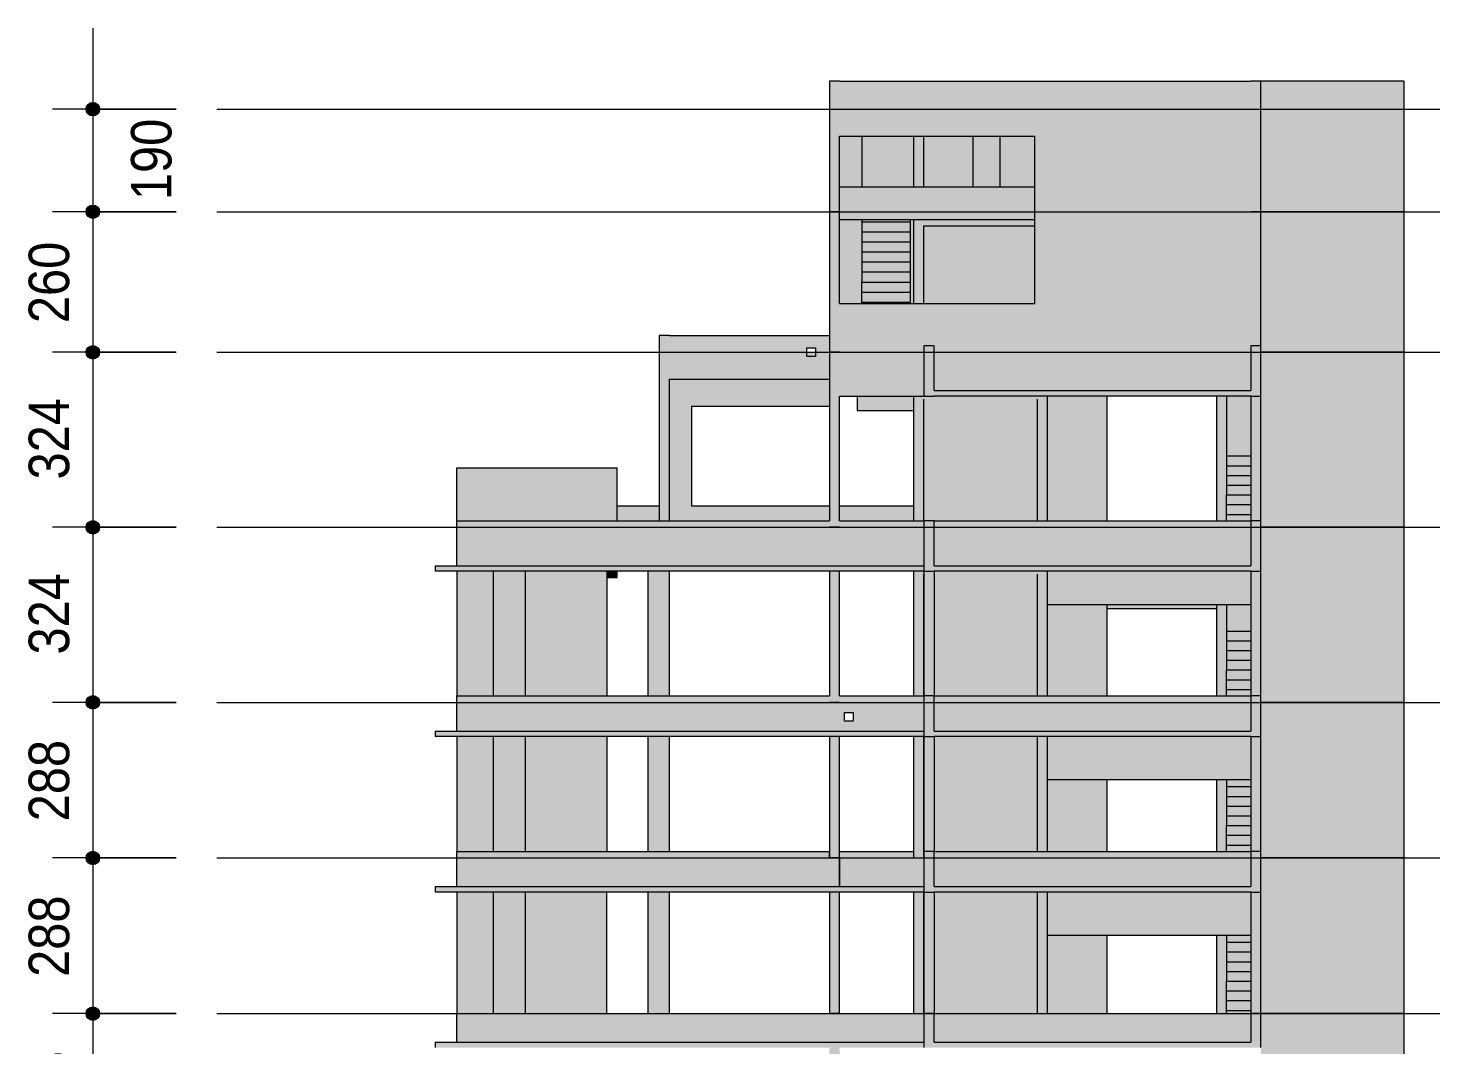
# Model space of a CAD drawing. Header units: centimetres. Extents: x -1968 to 25888, y -1244 to 84208.
# Drawn here: x 12462 to 15060, y 82271 to 84153 of the extents above; entities that cross this region are included whole.
import ezdxf

# ---------------------------------------------------------------- set-up
doc = ezdxf.new("R2010")
doc.units = ezdxf.units.CM
doc.linetypes.add('Centro', pattern=[3.175, 0.635, -0.47625, 1.5875, -0.47625])
for name, color, linetype, lineweight in [('A-ANNO-DIMS', 7, 'Continuous', 9), ('A-ANNO-DIMS-500', 7, 'Continuous', 9), ('A-FLOR', 7, 'Continuous', 18), ('A-FLOR-LEVL', 7, 'Continuous', 9), ('S-BEAM', 7, 'Continuous', 18), ('S-COLS', 7, 'Continuous', 18), ('S-STRS', 7, 'Continuous', 9)]:
    doc.layers.add(name, color=color, linetype=linetype, lineweight=lineweight)
doc.styles.add('Fira Sans_4', font='', dxfattribs={"width": 0.9, "height": 75})
doc.styles.get('Fira Sans_4').set_extended_font_data('Fira Sans')
doc.dimstyles.new('PED_R80_1_5mm_ACIMA_As_ESQ__R00_6', dxfattribs={"dimscale": 30.48, "dimtxt": 102.298456, "dimasz": 3.28084, "dimexe": 2.46063, "dimexo": 2.46063, "dimgap": 0.492126, "dimtad": 1, "dimdec": 1, "dimrnd": 0.5, "dimdsep": 46, "dimtxsty": 'Fira Sans_4', "dimblk1": 'DOTSMALL', "dimblk2": 'DOTSMALL', "dimsah": 1, "dimcen": 0.09, "dimdle": 4.92126, "dimazin": 0, "dimtfac": 1, "dimtdec": 4, "dimtix": 1, "dimtmove": 2, "dimatfit": 3, "dimfxl": 1, "dimtvp": 1, "dimtolj": 1, "dimtzin": 0, "dimarcsym": 2})
doc.dimstyles.new('PED_R80_1_5mm_ACIMA_As_ESQ__R00_7', dxfattribs={"dimscale": 30.48, "dimtxt": 102.298456, "dimasz": 3.28084, "dimexe": 2.46063, "dimexo": 2.46063, "dimgap": 0.492126, "dimtad": 1, "dimdec": 1, "dimrnd": 0.5, "dimdsep": 46, "dimtxsty": 'Fira Sans_4', "dimblk1": 'DOTSMALL', "dimblk2": 'DOTSMALL', "dimsah": 1, "dimcen": 0.09, "dimdle": 4.92126, "dimazin": 0, "dimtfac": 1, "dimtdec": 4, "dimtix": 1, "dimtmove": 0, "dimatfit": 3, "dimfxl": 1, "dimtvp": 1, "dimtolj": 1, "dimtzin": 0, "dimarcsym": 2})

# ---------------------------------------------------------------- blocks, each defined once
blk = doc.blocks.new('DIMBLOCK414-CT103 - CORTE ESQ_ TIPO')
at = {"layer": 'A-ANNO-DIMS-500', "true_color": 0x000032}
h = blk.add_hatch(color=178, dxfattribs=at)
edge = h.paths.add_edge_path(flags=0)
edge.add_arc((12582.5, 84003), 12.5, 0, 360)
h = blk.add_hatch(color=178, dxfattribs=at)
edge = h.paths.add_edge_path(flags=0)
edge.add_arc((12582.5, 83813), 12.5, 0, 360)
at = {"layer": 'A-ANNO-DIMS-500', "color": 178, "true_color": 0x000032}
for p, q in [((12582.5, 84153), (12582.5, 83813)), ((12736.8, 84003), (12507.5, 84003)), ((12582.5, 84003), (12736.8, 84003)), ((12736.8, 83813), (12507.5, 83813)), ((12582.5, 83813), (12736.8, 83813))]:
    blk.add_line(p, q, dxfattribs=at)
for centre in [(12582.5, 84003), (12582.5, 83813)]:
    blk.add_circle(centre, 12.5, dxfattribs=at)
at = {"layer": 'A-ANNO-DIMS-500', "color": 0, "insert": (12653, 83834.6), "char_height": 75, "width": 176.268, "attachment_point": 1, "rotation": 90, "line_spacing_factor": 1.049215, "style": 'Fira Sans_4'}
blk.add_mtext('190', dxfattribs=at)
blk = doc.blocks.new('_DotSmall')
at = {"color": 0, "linetype": 'ByBlock', "const_width": 0.5}
blk.add_lwpolyline([(-0.0625, 0, 1), (0.0625, 0, 1)], format="xyb", close=True, dxfattribs=at)
blk = doc.blocks.new('DIMBLOCK415-CT103 - CORTE ESQ_ TIPO')
at = {"layer": 'A-ANNO-DIMS-500', "true_color": 0x000032}
h = blk.add_hatch(color=178, dxfattribs=at)
edge = h.paths.add_edge_path(flags=0)
edge.add_arc((12582.5, 83813), 12.5, 0, 360)
h = blk.add_hatch(color=178, dxfattribs=at)
edge = h.paths.add_edge_path(flags=0)
edge.add_arc((12582.5, 83553), 12.5, 0, 360)
at = {"layer": 'A-ANNO-DIMS-500', "color": 178, "true_color": 0x000032}
for p, q in [((12736.8, 83813), (12507.5, 83813)), ((12582.5, 83813), (12582.5, 83553)), ((12582.5, 83813), (12736.8, 83813)), ((12736.8, 83553), (12507.5, 83553)), ((12582.5, 83553), (12736.8, 83553))]:
    blk.add_line(p, q, dxfattribs=at)
for centre in [(12582.5, 83813), (12582.5, 83553)]:
    blk.add_circle(centre, 12.5, dxfattribs=at)
at = {"layer": 'A-ANNO-DIMS-500', "color": 0, "insert": (12463.6, 83606.9), "char_height": 75, "width": 182.563, "attachment_point": 1, "rotation": 90, "line_spacing_factor": 1.049215, "style": 'Fira Sans_4'}
blk.add_mtext('260', dxfattribs=at)
blk = doc.blocks.new('DIMBLOCK416-CT103 - CORTE ESQ_ TIPO')
at = {"layer": 'A-ANNO-DIMS-500', "true_color": 0x000032}
h = blk.add_hatch(color=178, dxfattribs=at)
edge = h.paths.add_edge_path(flags=0)
edge.add_arc((12582.5, 83553), 12.5, 0, 360)
h = blk.add_hatch(color=178, dxfattribs=at)
edge = h.paths.add_edge_path(flags=0)
edge.add_arc((12582.5, 83229), 12.5, 0, 360)
at = {"layer": 'A-ANNO-DIMS-500', "color": 178, "true_color": 0x000032}
for p, q in [((12736.8, 83553), (12507.5, 83553)), ((12582.5, 83553), (12582.5, 83229)), ((12582.5, 83553), (12736.8, 83553)), ((12736.8, 83229), (12507.5, 83229)), ((12582.5, 83229), (12736.8, 83229))]:
    blk.add_line(p, q, dxfattribs=at)
for centre in [(12582.5, 83553), (12582.5, 83229)]:
    blk.add_circle(centre, 12.5, dxfattribs=at)
at = {"layer": 'A-ANNO-DIMS-500', "color": 0, "insert": (12463.6, 83317.6), "char_height": 75, "width": 176.268, "attachment_point": 1, "rotation": 90, "line_spacing_factor": 1.049215, "style": 'Fira Sans_4'}
blk.add_mtext('324', dxfattribs=at)
blk = doc.blocks.new('DIMBLOCK417-CT103 - CORTE ESQ_ TIPO')
at = {"layer": 'A-ANNO-DIMS-500', "true_color": 0x000032}
h = blk.add_hatch(color=178, dxfattribs=at)
edge = h.paths.add_edge_path(flags=0)
edge.add_arc((12582.5, 83229), 12.5, 0, 360)
h = blk.add_hatch(color=178, dxfattribs=at)
edge = h.paths.add_edge_path(flags=0)
edge.add_arc((12582.5, 82905), 12.5, 0, 360)
at = {"layer": 'A-ANNO-DIMS-500', "color": 178, "true_color": 0x000032}
for p, q in [((12736.8, 83229), (12507.5, 83229)), ((12582.5, 83229), (12582.5, 82905)), ((12582.5, 83229), (12736.8, 83229)), ((12736.8, 82905), (12507.5, 82905)), ((12582.5, 82905), (12736.8, 82905))]:
    blk.add_line(p, q, dxfattribs=at)
for centre in [(12582.5, 83229), (12582.5, 82905)]:
    blk.add_circle(centre, 12.5, dxfattribs=at)
at = {"layer": 'A-ANNO-DIMS-500', "color": 0, "insert": (12463.6, 82993.6), "char_height": 75, "width": 176.268, "attachment_point": 1, "rotation": 90, "line_spacing_factor": 1.049215, "style": 'Fira Sans_4'}
blk.add_mtext('324', dxfattribs=at)
blk = doc.blocks.new('DIMBLOCK418-CT103 - CORTE ESQ_ TIPO')
at = {"layer": 'A-ANNO-DIMS-500', "true_color": 0x000032}
h = blk.add_hatch(color=178, dxfattribs=at)
edge = h.paths.add_edge_path(flags=0)
edge.add_arc((12582.5, 82905), 12.5, 0, 360)
h = blk.add_hatch(color=178, dxfattribs=at)
edge = h.paths.add_edge_path(flags=0)
edge.add_arc((12582.5, 82617), 12.5, 0, 360)
at = {"layer": 'A-ANNO-DIMS-500', "color": 178, "true_color": 0x000032}
for p, q in [((12736.8, 82905), (12507.5, 82905)), ((12582.5, 82905), (12582.5, 82617)), ((12582.5, 82905), (12736.8, 82905)), ((12736.8, 82617), (12507.5, 82617)), ((12582.5, 82617), (12736.8, 82617))]:
    blk.add_line(p, q, dxfattribs=at)
for centre in [(12582.5, 82905), (12582.5, 82617)]:
    blk.add_circle(centre, 12.5, dxfattribs=at)
at = {"layer": 'A-ANNO-DIMS-500', "color": 0, "insert": (12463.6, 82684.9), "char_height": 75, "width": 182.563, "attachment_point": 1, "rotation": 90, "line_spacing_factor": 1.049215, "style": 'Fira Sans_4'}
blk.add_mtext('288', dxfattribs=at)
blk = doc.blocks.new('DIMBLOCK419-CT103 - CORTE ESQ_ TIPO')
at = {"layer": 'A-ANNO-DIMS-500', "true_color": 0x000032}
h = blk.add_hatch(color=178, dxfattribs=at)
edge = h.paths.add_edge_path(flags=0)
edge.add_arc((12582.5, 82617), 12.5, 0, 360)
h = blk.add_hatch(color=178, dxfattribs=at)
edge = h.paths.add_edge_path(flags=0)
edge.add_arc((12582.5, 82329), 12.5, 0, 360)
at = {"layer": 'A-ANNO-DIMS-500', "color": 178, "true_color": 0x000032}
for p, q in [((12736.8, 82617), (12507.5, 82617)), ((12582.5, 82617), (12582.5, 82329)), ((12582.5, 82617), (12736.8, 82617)), ((12736.8, 82329), (12507.5, 82329)), ((12582.5, 82329), (12736.8, 82329))]:
    blk.add_line(p, q, dxfattribs=at)
for centre in [(12582.5, 82617), (12582.5, 82329)]:
    blk.add_circle(centre, 12.5, dxfattribs=at)
at = {"layer": 'A-ANNO-DIMS-500', "color": 0, "insert": (12463.6, 82396.9), "char_height": 75, "width": 182.563, "attachment_point": 1, "rotation": 90, "line_spacing_factor": 1.049215, "style": 'Fira Sans_4'}
blk.add_mtext('288', dxfattribs=at)
blk = doc.blocks.new('DIMBLOCK420-CT103 - CORTE ESQ_ TIPO')
at = {"layer": 'A-ANNO-DIMS-500', "true_color": 0x000032}
h = blk.add_hatch(color=178, dxfattribs=at)
edge = h.paths.add_edge_path(flags=0)
edge.add_arc((12582.5, 82329), 12.5, 0, 360)
h = blk.add_hatch(color=178, dxfattribs=at)
edge = h.paths.add_edge_path(flags=0)
edge.add_arc((12582.5, 82041), 12.5, 0, 360)
at = {"layer": 'A-ANNO-DIMS-500', "color": 178, "true_color": 0x000032}
for p, q in [((12736.8, 82329), (12507.5, 82329)), ((12582.5, 82329), (12582.5, 82041)), ((12582.5, 82329), (12736.8, 82329)), ((12736.8, 82041), (12507.5, 82041)), ((12582.5, 82041), (12736.8, 82041))]:
    blk.add_line(p, q, dxfattribs=at)
for centre in [(12582.5, 82329), (12582.5, 82041)]:
    blk.add_circle(centre, 12.5, dxfattribs=at)
at = {"layer": 'A-ANNO-DIMS-500', "color": 0, "insert": (12463.6, 82108.9), "char_height": 75, "width": 182.563, "attachment_point": 1, "rotation": 90, "line_spacing_factor": 1.049215, "style": 'Fira Sans_4'}
blk.add_mtext('288', dxfattribs=at)

msp = doc.modelspace()

# ---------------------------------------------------------------- hatches: boundary and pattern name
at = {"layer": 'A-FLOR', "true_color": 0xc0c0c0}
for points in [[(14459.55, 83472), (14726.05, 83472), (14726.05, 83482), (14140.05, 83482), (14140.05, 83472), (14431.49, 83472)], [(13946.05, 83148), (14121.05, 83148), (14120.55, 83158), (13216.05, 83158), (13216.05, 83148), (13941.77, 83148)], [(14694.52, 83148), (14726.05, 83148), (14726.05, 83158), (14140.05, 83158), (14140.05, 83148), (14527.74, 83148)], [(13256.05, 82842), (14121.05, 82842), (14120.55, 82852), (13216.05, 82852), (13216.05, 82842)], [(14318.14, 82842), (14726.05, 82842), (14726.05, 82852), (14140.05, 82852), (14140.05, 82842), (14211.55, 82842)], [(13256.05, 82554), (14121.05, 82554), (14120.55, 82564), (13216.05, 82564), (13216.05, 82554)], [(14694.52, 82554), (14726.05, 82554), (14726.05, 82564), (14140.05, 82564), (14140.05, 82554), (14579.47, 82554)]]:
    msp.add_hatch(color=9, dxfattribs=at).paths.add_polyline_path(points, flags=0)
at = {"layer": 'A-FLOR', "true_color": 0xff8040}
for points in [[(13534.05, 82266), (14121.05, 82266), (14120.55, 82276), (13216.05, 82276), (13216.05, 82266), (13377.21, 82266)], [(14726.05, 82266), (14726.05, 82276), (14140.05, 82276), (14140.05, 82266), (14694.52, 82266)]]:
    msp.add_hatch(color=11, dxfattribs=at).paths.add_polyline_path(points, flags=0)
at = {"layer": 'S-BEAM', "true_color": 0xc0c0c0}
for points in [[(14326.55, 83953), (14326.55, 84055), (13965.05, 84055), (13965.05, 83953), (14318.14, 83953)], [(14475.01, 83482), (14726.05, 83482), (14726.05, 84055), (14326.55, 84055), (14326.55, 83482), (14459.55, 83482)], [(14318.14, 83799), (14326.55, 83799), (14326.55, 83859), (13965.05, 83859), (13965.05, 83799), (14306.35, 83799)], [(14120.55, 83787), (14326.55, 83787), (14326.55, 83799), (14120.55, 83799)], [(13965.05, 83472), (14121.05, 83472), (14121.05, 83565), (14140.05, 83565), (14140.05, 83482), (14326.55, 83482), (14326.55, 83643), (13965.05, 83643), (13965.05, 83503.77)], [(14129.96, 83472), (14140.05, 83472), (14140.05, 83565), (14121.05, 83565), (14121.05, 83472)], [(14726.05, 83472), (14745.05, 83472), (14745.05, 83565), (14726.05, 83565), (14726.05, 83482)], [(14101.55, 83445), (14101.55, 83472), (13997.55, 83472), (13997.55, 83445), (14006.05, 83445)], [(13256.05, 83241), (13275.05, 83241), (13275.05, 83339), (13256.05, 83339), (13256.05, 83319.44)], [(13505.93, 83241), (13553.05, 83241), (13553.05, 83339), (13275.05, 83339), (13275.05, 83241), (13471.3, 83241)], [(13631.05, 83241), (13631.05, 83269), (13553.05, 83269), (13553.05, 83241), (13621.92, 83241)], [(13471.3, 83158), (13946.05, 83158), (13946.05, 83241), (13256.05, 83241), (13256.05, 83158), (13377.21, 83158)], [(13965.85, 83158), (14121.05, 83158), (14120.55, 83241), (13965.05, 83241), (13965.05, 83158)], [(14129.96, 83148), (14140.05, 83148), (14140.05, 83241), (14121.05, 83241), (14121.05, 83148)], [(14318.14, 83158), (14726.05, 83158), (14726.05, 83241), (14140.05, 83241), (14140.05, 83158), (14211.55, 83158)], [(14745.05, 83148), (14745.05, 83241), (14726.05, 83241), (14726.05, 83148), (14736.17, 83148)], [(13553.05, 83136), (13553.05, 83148), (13534.55, 83148), (13534.55, 83136)], [(14349.55, 83086), (14726.05, 83086), (14726.05, 83148), (14349.55, 83148), (14349.55, 83142)], [(14506.33, 83079), (14662.55, 83079), (14662.55, 83086), (14459.55, 83086), (14459.55, 83079)], [(13275.05, 82852), (13275.05, 82917), (13256.05, 82917), (13256.05, 82852)], [(13377.21, 82852), (13946.05, 82852), (13946.05, 82917), (13275.05, 82917), (13275.05, 82852), (13337.96, 82852)], [(14140.05, 82842), (14140.05, 82917), (14121.05, 82917), (14121.05, 82842), (14129.96, 82842)], [(14330.55, 82852), (14726.05, 82852), (14726.05, 82917), (14140.05, 82917), (14140.05, 82852), (14318.14, 82852)], [(14745.05, 82842), (14745.05, 82917), (14726.05, 82917), (14726.05, 82842)], [(14459.55, 82762), (14726.05, 82762), (14726.05, 82842), (14349.55, 82842), (14349.55, 82762), (14371.37, 82762)], [(13275.05, 82564), (13275.05, 82629), (13256.05, 82629), (13256.05, 82564)], [(13275.05, 82564), (13946.05, 82564), (13946.05, 82629), (13275.05, 82629), (13275.05, 82582.1)], [(13965.05, 82617), (14101.55, 82617), (14101.55, 82629), (13965.05, 82629)], [(14129.96, 82554), (14140.05, 82554), (14140.05, 82629), (14121.05, 82629), (14121.05, 82554)], [(14140.05, 82564), (14726.05, 82564), (14726.05, 82629), (14140.05, 82629), (14140.05, 82582.1)], [(14745.05, 82554), (14745.05, 82629), (14726.05, 82629), (14726.05, 82554)], [(14120.55, 82564), (14121.05, 82564), (14120.55, 82617), (13965.05, 82617), (13965.05, 82564)], [(14699.74, 82474), (14726.05, 82474), (14726.05, 82554), (14349.55, 82554), (14349.55, 82474), (14694.52, 82474)]]:
    msp.add_hatch(color=9, dxfattribs=at).paths.add_polyline_path(points, flags=0)
h = msp.add_hatch(color=9, dxfattribs=at)
h.paths.add_polyline_path([(14101.55, 83643), (14101.55, 83799), (14096.05, 83799), (14096.05, 83643)], flags=0)
h.paths.add_polyline_path([(14326.55, 83859), (14326.55, 83953), (14261.55, 83953), (14261.55, 83859), (14318.14, 83859)], flags=0)
h.paths.add_polyline_path([(14129.96, 83859), (14211.55, 83859), (14211.55, 83953), (14120.55, 83953), (14120.55, 83859)], flags=0)
h.paths.add_polyline_path([(14101.55, 83859), (14101.55, 83953), (14006.05, 83953), (14006.05, 83859), (14083.13, 83859)], flags=0)
h = msp.add_hatch(color=9, dxfattribs=at)
h.paths.add_polyline_path([(13946.05, 83503), (13946.05, 83584), (13650.05, 83584), (13650.05, 83503), (13941.77, 83503)], flags=0)
h.paths.add_polyline_path([(13920.19, 83545), (13904.19, 83545), (13904.19, 83561), (13920.19, 83561), (13920.19, 83549.71)], flags=0)
h = msp.add_hatch(color=9, dxfattribs=at)
h.paths.add_polyline_path([(13946.05, 83453), (13946.05, 83503), (13691.05, 83503), (13691.05, 83453), (13941.77, 83453)], flags=0)
h.paths.add_polyline_path([(13904.19, 83545), (13920.19, 83545), (13920.19, 83553), (13904.19, 83553), (13904.19, 83546.77)], flags=0)
h = msp.add_hatch(color=9, dxfattribs=at)
h.paths.add_polyline_path([(14019.23, 83241), (14101.55, 83241), (14101.55, 83269), (13965.05, 83269), (13965.05, 83241)], flags=0)
h.paths.add_polyline_path([(13760.37, 83241), (13946.05, 83241), (13946.05, 83269), (13691.05, 83269), (13691.05, 83241)], flags=0)
h = msp.add_hatch(color=9, dxfattribs=at)
h.paths.add_polyline_path([(13973.93, 82852), (14121.05, 82852), (14120.55, 82917), (13965.05, 82917), (13965.05, 82852)], flags=0)
h.paths.add_polyline_path([(13973.9, 82870), (13973.9, 82886), (13989.9, 82886), (13989.9, 82870)], flags=0)
at = {"layer": 'S-BEAM', "true_color": 0xff8040}
for points in [[(13275.05, 82276), (13275.05, 82329), (13256.05, 82329), (13256.05, 82276)], [(13941.77, 82276), (13946.05, 82276), (13946.05, 82329), (13275.05, 82329), (13275.05, 82276), (13565.39, 82276)], [(13965.05, 82276), (14121.05, 82276), (14120.55, 82329), (13965.05, 82329)], [(14129.96, 82266), (14140.05, 82266), (14140.05, 82329), (14121.05, 82329), (14121.05, 82266)], [(14459.55, 82276), (14726.05, 82276), (14726.05, 82329), (14140.05, 82329), (14140.05, 82276), (14423.2, 82276)], [(14726.05, 82266), (14745.05, 82266), (14745.05, 82329), (14726.05, 82329), (14726.05, 82276)]]:
    msp.add_hatch(color=11, dxfattribs=at).paths.add_polyline_path(points, flags=0)
at = {"layer": 'S-COLS', "true_color": 0xc0c0c0}
for points in [[(13965.05, 83813), (13965.05, 84055), (13946.05, 84055), (13946.05, 83813)], [(14726.05, 83813), (14745.05, 83813), (14745.05, 84055), (14726.05, 84055), (14726.05, 83953)], [(14745.05, 83813), (15009.55, 83813), (15009.55, 84055), (14745.05, 84055), (14745.05, 83821.09)], [(13982.56, 83859), (14006.05, 83859), (14006.05, 83953), (13965.05, 83953), (13965.05, 83859)], [(14101.55, 83859), (14120.55, 83859), (14120.55, 83953), (14101.55, 83953)], [(14248.63, 83859), (14261.55, 83859), (14261.55, 83953), (14211.55, 83953), (14211.55, 83859)], [(13965.05, 83553), (13965.05, 83813), (13946.05, 83813), (13946.05, 83553), (13956.41, 83553)], [(14006.05, 83643), (14006.05, 83799), (13965.05, 83799), (13965.05, 83643), (13996.8, 83643)], [(14101.55, 83643), (14120.55, 83643), (14120.55, 83799), (14101.55, 83799), (14101.55, 83688.11)], [(14745.05, 83565), (14745.05, 83813), (14726.05, 83813), (14726.05, 83565)], [(14745.05, 83553), (15009.55, 83553), (15009.55, 83813), (14745.05, 83813), (14745.05, 83556.85)], [(14326.55, 83643), (14326.55, 83787), (14120.55, 83787), (14121.05, 83643), (14318.14, 83643)], [(13650.05, 83241), (13650.05, 83584), (13631.05, 83584), (13631.05, 83241), (13631.88, 83241)], [(13965.05, 83229), (13965.05, 83553), (13946.05, 83553), (13946.05, 83229)], [(14882.7, 83229), (15009.55, 83229), (15009.55, 83553), (14745.05, 83553), (14745.05, 83229)], [(13650.05, 83241), (13691.05, 83241), (13691.05, 83503), (13650.05, 83503), (13650.05, 83269)], [(14102.51, 83241), (14120.55, 83241), (14120.55, 83472), (14101.55, 83472), (14101.55, 83241)], [(14120.55, 83241), (14330.55, 83241), (14330.55, 83472), (14120.55, 83472), (14120.55, 83319.44)], [(14348.59, 83241), (14349.55, 83241), (14349.55, 83472), (14330.55, 83472), (14330.55, 83241)], [(14459.55, 83241), (14459.55, 83472), (14349.55, 83472), (14349.55, 83241)], [(14662.55, 83241), (14681.55, 83241), (14681.55, 83472), (14662.55, 83472), (14662.55, 83319.44)], [(14698.35, 83361), (14726.05, 83361), (14726.05, 83472), (14681.55, 83472), (14681.55, 83361), (14694.52, 83361)], [(14745.05, 83241), (14745.05, 83472), (14726.05, 83472), (14726.05, 83241), (14744.11, 83241)], [(14788.61, 82905), (15009.55, 82905), (15009.55, 83229), (14745.05, 83229), (14745.05, 82905)], [(13323.55, 82917), (13353.55, 82917), (13353.55, 83148), (13323.64, 83148), (13323.57, 82950.77)], [(13374.76, 82917), (13383.55, 82917), (13382.97, 83148), (13353.55, 83148), (13353.78, 82917), (13374.58, 82917)], [(13650.05, 82917), (13650.05, 83148), (13610.05, 83148), (13610.05, 82917), (13611.94, 82917)], [(14101.55, 82917), (14120.55, 82917), (14120.55, 83148), (14101.55, 83148), (14101.55, 82950.77)], [(14140.05, 82917), (14140.05, 83148), (14121.05, 83148), (14121.05, 82917), (14129.96, 82917)], [(14348.59, 82917), (14349.55, 82917), (14349.55, 83148), (14330.55, 83148), (14330.55, 82917)], [(14744.11, 82917), (14745.05, 82917), (14745.05, 83148), (14726.05, 83148), (14726.05, 82917)], [(14459.55, 82917), (14459.55, 83086), (14349.55, 83086), (14349.55, 82917)], [(14681.55, 82917), (14681.55, 83086), (14662.55, 83086), (14662.55, 82917), (14680.67, 82917)], [(14681.55, 83037), (14726.05, 83037), (14726.05, 83086), (14681.55, 83086)], [(14745.05, 82617), (15009.55, 82617), (15009.55, 82905), (14745.05, 82905), (14745.05, 82629)], [(13323.55, 82629), (13353.55, 82629), (13353.55, 82842), (13323.55, 82842), (13323.55, 82766.43)], [(13374.76, 82629), (13383.55, 82629), (13382.97, 82842), (13353.55, 82842), (13353.8, 82629), (13374.56, 82629)], [(13612.18, 82629), (13650.05, 82629), (13650.05, 82842), (13610.05, 82842), (13610.05, 82629)], [(14120.55, 82617), (14120.55, 82842), (14101.55, 82842), (14101.55, 82617)], [(14140.05, 82629), (14140.05, 82842), (14121.05, 82842), (14121.05, 82629), (14129.96, 82629)], [(14330.55, 82629), (14349.55, 82629), (14349.55, 82842), (14330.55, 82842), (14330.55, 82720.06)], [(14745.05, 82629), (14745.05, 82842), (14726.05, 82842), (14726.05, 82629), (14744.03, 82629)], [(14459.55, 82629), (14459.55, 82762), (14349.55, 82762), (14349.55, 82629)], [(14662.55, 82629), (14681.55, 82629), (14681.55, 82762), (14662.55, 82762), (14662.55, 82641)], [(14681.55, 82749), (14726.05, 82749), (14726.05, 82762), (14681.55, 82762)]]:
    msp.add_hatch(color=9, dxfattribs=at).paths.add_polyline_path(points, flags=0)
h = msp.add_hatch(color=9, dxfattribs=at)
h.paths.add_polyline_path([(13946.05, 82905), (13965.05, 82905), (13965.05, 83148), (13946.05, 83148), (13946.05, 82917)], flags=0)
h.paths.add_polyline_path([(13965.05, 83158), (13965.05, 83229), (13946.05, 83229), (13946.05, 83158)], flags=0)
h = msp.add_hatch(color=9, dxfattribs=at)
h.paths.add_polyline_path([(13534.55, 82917), (13534.55, 83148), (13383.55, 83148), (13383.55, 82917)], flags=0)
h.paths.add_polyline_path([(13323.55, 82917), (13323.55, 83148), (13256.05, 83148), (13256.05, 82917), (13323.55, 82917)], flags=0)
h = msp.add_hatch(color=9, dxfattribs=at)
h.paths.add_polyline_path([(14120.55, 82917), (14121.05, 82917), (14120.55, 82950.77)], flags=0)
h.paths.add_polyline_path([(14222.95, 82917), (14330.55, 82917), (14330.55, 83148), (14140.05, 83148), (14140.05, 82917), (14211.55, 82917)], flags=0)
h = msp.add_hatch(color=9, dxfattribs=at)
h.paths.add_polyline_path([(13946.05, 82617), (13965.05, 82617), (13965.05, 82842), (13946.05, 82842), (13946.05, 82629)], flags=0)
h.paths.add_polyline_path([(13946.05, 82852), (13965.05, 82852.28), (13965.05, 82905), (13946.05, 82905), (13946.05, 82870)], flags=0)
h = msp.add_hatch(color=9, dxfattribs=at)
h.paths.add_polyline_path([(13256.05, 82629), (13323.55, 82629), (13323.55, 82842), (13256.05, 82841.72), (13256.05, 82766.43)], flags=0)
h.paths.add_polyline_path([(13534.55, 82629), (13534.48, 82842), (13383.55, 82842), (13383.55, 82629), (13534.07, 82629)], flags=0)
h = msp.add_hatch(color=9, dxfattribs=at)
h.paths.add_polyline_path([(14120.55, 82617), (14121.05, 82617), (14120.55, 82629)], flags=0)
h.paths.add_polyline_path([(14318.14, 82629), (14330.55, 82629), (14330.55, 82842), (14140.05, 82842), (14140.05, 82629), (14224.77, 82629)], flags=0)
at = {"layer": 'S-COLS', "true_color": 0xff8040}
h = msp.add_hatch(color=11, dxfattribs=at)
h.paths.add_polyline_path([(13965.05, 82329), (13965.05, 82554), (13946.05, 82554), (13946.05, 82329)], flags=0)
h.paths.add_polyline_path([(13965.05, 82564), (13965.05, 82617), (13946.05, 82617), (13946.05, 82564)], flags=0)
for points in [[(14882.7, 82329), (15009.55, 82329), (15009.55, 82617), (14745.05, 82617), (14745.05, 82329)], [(13323.55, 82329), (13353.55, 82329), (13353.55, 82554), (13323.64, 82554), (13323.58, 82397.76)], [(13374.68, 82329), (13383.55, 82329), (13382.97, 82554), (13353.55, 82554), (13353.55, 82329), (13370.21, 82329)], [(13610.92, 82329), (13650.05, 82329), (13650.05, 82554), (13610.05, 82554), (13610.05, 82329)], [(14120.55, 82329), (14120.55, 82554), (14101.55, 82554), (14101.55, 82329)], [(14121.05, 82329), (14140.05, 82329), (14140.05, 82554), (14121.05, 82554), (14121.05, 82397.76)], [(14349.55, 82329), (14349.55, 82554), (14330.55, 82554), (14330.55, 82329)], [(14726.05, 82329), (14745.05, 82329), (14745.05, 82554), (14726.05, 82554), (14726.05, 82397.76)], [(14459.55, 82329), (14459.55, 82474), (14349.55, 82474), (14349.55, 82329)], [(14681.55, 82329), (14681.55, 82474), (14662.55, 82474), (14662.55, 82329)], [(14681.55, 82461), (14726.05, 82461), (14726.05, 82474), (14681.55, 82474)], [(14882.7, 82041), (15009.55, 82041), (15009.55, 82329), (14745.05, 82329), (14745.05, 82041)]]:
    msp.add_hatch(color=11, dxfattribs=at).paths.add_polyline_path(points, flags=0)
h = msp.add_hatch(color=11, dxfattribs=at)
h.paths.add_polyline_path([(13256.05, 82329), (13323.55, 82329), (13323.55, 82554), (13256.05, 82554), (13256.05, 82330.5)], flags=0)
h.paths.add_polyline_path([(13534.05, 82329), (13534.05, 82554), (13383.55, 82554), (13383.55, 82329)], flags=0)
h = msp.add_hatch(color=11, dxfattribs=at)
h.paths.add_polyline_path([(14120.55, 82329), (14121.05, 82329.37), (14120.55, 82397.76)], flags=0)
h.paths.add_polyline_path([(14140.05, 82329), (14330.55, 82329), (14330.55, 82554), (14140.05, 82554)], flags=0)
h = msp.add_hatch(color=11, dxfattribs=at)
h.paths.add_polyline_path([(13965.05, 82041), (13965.05, 82266), (13946.05, 82266), (13946.05, 82041)], flags=0)
h.paths.add_polyline_path([(13965.05, 82276), (13965.05, 82329), (13946.05, 82329), (13946.05, 82276)], flags=0)
at = {"layer": 'S-STRS', "true_color": 0xc0c0c0}
for points in [[(14096.05, 83794.43), (14096.05, 83799), (14006.05, 83799), (14006.05, 83794.43)], [(14096.05, 83775.86), (14096.05, 83794.43), (14006.05, 83794.43), (14006.05, 83775.86)], [(14096.05, 83757.29), (14096.05, 83775.86), (14006.05, 83775.86), (14006.05, 83757.29)], [(14096.05, 83738.71), (14096.05, 83757.29), (14006.05, 83757.29), (14006.05, 83738.71)], [(14096.05, 83720.14), (14096.05, 83738.71), (14006.05, 83738.71), (14006.05, 83720.14)], [(14096.05, 83701.57), (14096.05, 83720.14), (14006.05, 83720.14), (14006.05, 83701.57)], [(14035.86, 83683), (14096.05, 83683), (14096.05, 83701.57), (14006.05, 83701.57), (14006.05, 83683)], [(14035.86, 83664.43), (14096.05, 83664.43), (14096.05, 83683), (14006.05, 83683), (14006.05, 83664.43)], [(14006.05, 83645.86), (14096.05, 83645.86), (14096.05, 83664.43), (14006.05, 83664.43), (14006.05, 83647.66)], [(14006.05, 83643), (14096.05, 83643), (14096.05, 83645.86), (14006.05, 83645.86)], [(14681.55, 83343), (14726.05, 83343), (14726.05, 83361), (14681.55, 83361), (14681.55, 83349)], [(14726.05, 83325), (14726.05, 83343), (14681.55, 83343), (14681.55, 83325), (14694.52, 83325)], [(14726.05, 83307), (14726.05, 83325), (14681.55, 83325), (14681.55, 83307), (14694.52, 83307)], [(14694.52, 83289), (14726.05, 83289), (14726.05, 83307), (14681.55, 83307), (14681.55, 83289)], [(14694.52, 83271), (14726.05, 83271), (14726.05, 83289), (14681.55, 83289), (14681.55, 83271)], [(14694.52, 83253), (14726.05, 83253), (14726.05, 83271), (14681.55, 83271), (14681.55, 83253)], [(14694.52, 83241), (14726.05, 83241), (14726.05, 83253), (14681.55, 83253), (14681.55, 83241)], [(14726.05, 83019), (14726.05, 83037), (14681.55, 83037), (14681.55, 83019), (14694.52, 83019)], [(14694.52, 83001), (14726.05, 83001), (14726.05, 83019), (14681.55, 83019), (14681.55, 83001)], [(14694.52, 82983), (14726.05, 82983), (14726.05, 83001), (14681.55, 83001), (14681.55, 82983)], [(14681.55, 82965), (14726.05, 82965), (14726.05, 82983), (14681.55, 82983)], [(14726.05, 82947), (14726.05, 82965), (14681.55, 82965), (14681.55, 82947), (14694.52, 82947)], [(14694.52, 82929), (14726.05, 82929), (14726.05, 82947), (14681.55, 82947), (14681.55, 82929)], [(14694.52, 82917), (14726.05, 82917), (14726.05, 82929), (14681.55, 82929), (14681.55, 82917)], [(14726.05, 82731), (14726.05, 82749), (14681.55, 82749), (14681.55, 82731), (14694.52, 82731)], [(14694.52, 82713), (14726.05, 82713), (14726.05, 82731), (14681.55, 82731), (14681.55, 82713)], [(14694.52, 82695), (14726.05, 82695), (14726.05, 82713), (14681.55, 82713), (14681.55, 82695)], [(14694.52, 82677), (14726.05, 82677), (14726.05, 82695), (14681.55, 82695), (14681.55, 82677)], [(14681.55, 82659), (14726.05, 82659), (14726.05, 82677), (14681.55, 82677)], [(14726.05, 82641), (14726.05, 82659), (14681.55, 82659), (14681.55, 82641), (14694.52, 82641)], [(14726.05, 82629), (14726.05, 82641), (14681.55, 82641), (14681.55, 82629), (14694.52, 82629)], [(14990.55, 82617), (14990.55, 82617), (14941.55, 82617)], [(14726.05, 82443), (14726.05, 82461), (14681.55, 82461), (14681.55, 82443), (14694.52, 82443)], [(14694.52, 82425), (14726.05, 82425), (14726.05, 82443), (14681.55, 82443), (14681.55, 82425)], [(14681.55, 82407), (14726.05, 82407), (14726.05, 82425), (14681.55, 82425)], [(14694.52, 82389), (14726.05, 82389), (14726.05, 82407), (14681.55, 82407), (14681.55, 82389)], [(14694.52, 82371), (14726.05, 82371), (14726.05, 82389), (14681.55, 82389), (14681.55, 82371)], [(14694.52, 82353), (14726.05, 82353), (14726.05, 82371), (14681.55, 82371), (14681.55, 82353)], [(14694.52, 82335), (14726.05, 82335), (14726.05, 82353), (14681.55, 82353), (14681.55, 82335)], [(14990.55, 82329), (14990.55, 82329), (14941.55, 82329)]]:
    msp.add_hatch(color=9, dxfattribs=at).paths.add_polyline_path(points, flags=0)
h = msp.add_hatch(color=9, dxfattribs=at)
h.paths.add_polyline_path([(14820.55, 82617), (14820.55, 82617), (14745.05, 82617)], flags=0)
h.paths.add_polyline_path([(14941.55, 82617), (14941.55, 82617), (14882.7, 82617)], flags=0)
h = msp.add_hatch(color=9, dxfattribs=at)
h.paths.add_polyline_path([(14941.55, 82329), (14941.55, 82329), (14882.7, 82329)], flags=0)
h.paths.add_polyline_path([(14681.55, 82329), (14726.05, 82329), (14726.05, 82335), (14681.55, 82335)], flags=0)

# ---------------------------------------------------------------- linework, layer by layer
at = {"layer": 'A-FLOR', "lineweight": 9}
for p, q in [((14140.05, 83482), (14726.05, 83482)), ((14726.05, 83472), (14140.05, 83472)), ((13216.05, 83158), (14121.05, 83158)), ((13216.05, 83158), (13216.05, 83148)), ((14121.05, 83148), (13216.05, 83148)), ((14140.05, 83158), (14726.05, 83158)), ((14726.05, 83148), (14140.05, 83148)), ((13216.05, 82852), (14121.05, 82852)), ((13216.05, 82852), (13216.05, 82842)), ((14121.05, 82842), (13216.05, 82842)), ((14140.05, 82852), (14726.05, 82852)), ((14726.05, 82842), (14140.05, 82842)), ((13216.05, 82564), (14121.05, 82564)), ((13216.05, 82564), (13216.05, 82554)), ((14121.05, 82554), (13216.05, 82554)), ((14140.05, 82564), (14726.05, 82564)), ((14726.05, 82554), (14140.05, 82554)), ((13216.05, 82276), (14121.05, 82276)), ((13216.05, 82276), (13216.05, 82266)), ((14140.05, 82276), (14726.05, 82276))]:
    msp.add_line(p, q, dxfattribs=at)
at = {"layer": 'A-FLOR-LEVL', "linetype": 'Centro'}
for p, q in [((12811.8, 84003), (16610.39, 84003)), ((12811.8, 83813), (16610.39, 83813)), ((12811.8, 83553), (16610.39, 83553)), ((12811.8, 83229), (16610.39, 83229)), ((12811.8, 82905), (16610.39, 82905)), ((12811.8, 82617), (16610.39, 82617)), ((12811.8, 82329), (16610.39, 82329))]:
    msp.add_line(p, q, dxfattribs=at)
at = {"layer": 'S-BEAM', "lineweight": 9}
for p, q in [((13965.05, 84055), (14326.55, 84055)), ((14326.55, 84055), (14726.05, 84055)), ((13965.05, 83953), (14326.55, 83953)), ((14326.55, 83643), (14326.55, 83953)), ((13965.05, 83859), (14326.55, 83859)), ((13965.05, 83799), (14326.55, 83799)), ((14120.55, 83787), (14326.55, 83787)), ((13965.05, 83643), (14326.55, 83643)), ((13650.05, 83584), (13946.05, 83584)), ((13904.19, 83561), (13920.19, 83561)), ((13904.19, 83545), (13904.19, 83561)), ((13920.19, 83561), (13920.19, 83545)), ((14140.05, 83565), (14121.05, 83565)), ((14121.05, 83565), (14121.05, 83472)), ((14140.05, 83482), (14140.05, 83565)), ((14745.05, 83565), (14726.05, 83565)), ((14726.05, 83565), (14726.05, 83482)), ((14745.05, 83472), (14745.05, 83565)), ((13904.19, 83553), (13920.19, 83553)), ((13920.19, 83545), (13904.19, 83545)), ((13650.05, 83503), (13946.05, 83503)), ((13691.05, 83453), (13946.05, 83453)), ((13965.05, 83472), (14121.05, 83472)), ((13997.55, 83472), (13997.55, 83445)), ((14121.05, 83472), (14140.05, 83472)), ((14726.05, 83472), (14745.05, 83472)), ((13997.55, 83445), (14101.55, 83445)), ((13256.05, 83339), (13275.05, 83339)), ((13256.05, 83241), (13256.05, 83339)), ((13275.05, 83339), (13553.05, 83339)), ((13553.05, 83241), (13553.05, 83339)), ((13553.05, 83269), (13631.05, 83269)), ((13691.05, 83269), (13946.05, 83269)), ((13965.05, 83269), (14101.55, 83269)), ((13256.05, 83241), (13946.05, 83241)), ((13256.05, 83158), (13256.05, 83241)), ((13965.05, 83241), (14121.05, 83241)), ((14140.05, 83241), (14121.05, 83241)), ((14121.05, 83241), (14121.05, 83148)), ((14140.05, 83241), (14726.05, 83241)), ((14140.05, 83158), (14140.05, 83241)), ((14745.05, 83241), (14726.05, 83241)), ((14726.05, 83241), (14726.05, 83158)), ((14745.05, 83148), (14745.05, 83241)), ((13553.05, 83136), (13553.05, 83148)), ((14121.05, 83148), (14140.05, 83148)), ((14726.05, 83148), (14745.05, 83148)), ((13534.55, 83136), (13553.05, 83136)), ((14349.55, 83086), (14726.05, 83086)), ((14459.55, 83079), (14662.55, 83079)), ((13256.05, 82917), (13275.05, 82917)), ((13256.05, 82852), (13256.05, 82917)), ((13275.05, 82917), (13946.05, 82917)), ((13965.05, 82917), (14121.05, 82917)), ((14140.05, 82917), (14121.05, 82917)), ((14121.05, 82917), (14121.05, 82842)), ((14140.05, 82917), (14726.05, 82917)), ((14140.05, 82852), (14140.05, 82917)), ((14745.05, 82917), (14726.05, 82917)), ((14726.05, 82917), (14726.05, 82852)), ((14745.05, 82842), (14745.05, 82917)), ((13973.9, 82886), (13989.9, 82886)), ((13973.9, 82870), (13973.9, 82886)), ((13989.9, 82886), (13989.9, 82870)), ((13989.9, 82870), (13973.9, 82870)), ((14121.05, 82842), (14140.05, 82842)), ((14726.05, 82842), (14745.05, 82842)), ((14349.55, 82762), (14726.05, 82762)), ((13256.05, 82629), (13275.05, 82629)), ((13256.05, 82564), (13256.05, 82629)), ((13275.05, 82629), (13946.05, 82629)), ((13946.05, 82617), (13946.05, 82629)), ((13965.05, 82629), (14101.55, 82629)), ((14140.05, 82629), (14121.05, 82629)), ((14121.05, 82629), (14121.05, 82554)), ((14140.05, 82629), (14726.05, 82629)), ((14140.05, 82564), (14140.05, 82629)), ((14745.05, 82629), (14726.05, 82629)), ((14726.05, 82629), (14726.05, 82564)), ((14745.05, 82554), (14745.05, 82629)), ((13965.05, 82617), (14121.05, 82617)), ((13965.05, 82617), (13965.05, 82564)), ((14121.05, 82554), (14140.05, 82554)), ((14726.05, 82554), (14745.05, 82554)), ((14349.55, 82474), (14726.05, 82474)), ((13256.05, 82329), (13275.05, 82329)), ((13256.05, 82276), (13256.05, 82329)), ((13275.05, 82329), (13946.05, 82329)), ((13965.05, 82329), (14121.05, 82329)), ((14140.05, 82329), (14121.05, 82329)), ((14121.05, 82329), (14121.05, 82266)), ((14140.05, 82276), (14140.05, 82329)), ((14140.05, 82329), (14726.05, 82329)), ((14745.05, 82329), (14726.05, 82329)), ((14726.05, 82329), (14726.05, 82276)), ((14745.05, 82266), (14745.05, 82329))]:
    msp.add_line(p, q, dxfattribs=at)
at = {"layer": 'S-COLS', "lineweight": 9}
for p, q in [((13946.05, 84055), (13946.05, 83813)), ((13965.05, 84055), (13946.05, 84055)), ((14745.05, 84055), (14726.05, 84055)), ((14745.05, 83813), (14745.05, 84055)), ((15009.55, 84055), (14745.05, 84055)), ((15009.55, 84055), (15009.55, 83813)), ((13965.05, 83813), (13965.05, 83953)), ((14006.05, 83953), (14006.05, 83859)), ((14101.55, 83953), (14101.55, 83859)), ((14120.55, 83953), (14120.55, 83859)), ((14211.55, 83953), (14211.55, 83859)), ((14261.55, 83953), (14261.55, 83859)), ((13946.05, 83813), (13946.05, 83553)), ((13965.05, 83813), (13946.05, 83813)), ((13965.05, 83813), (13946.05, 83813)), ((13965.05, 83643), (13965.05, 83813)), ((14006.05, 83799), (14006.05, 83683)), ((14101.55, 83799), (14101.55, 83643)), ((14745.05, 83813), (14726.05, 83813)), ((14745.05, 83813), (14726.05, 83813)), ((14745.05, 83565), (14745.05, 83813)), ((15009.55, 83813), (14745.05, 83813)), ((15009.55, 83813), (14745.05, 83813)), ((15009.55, 83813), (15009.55, 83553)), ((14120.55, 83787), (14120.55, 83643)), ((13631.05, 83584), (13631.05, 83241)), ((13650.05, 83584), (13631.05, 83584)), ((13946.05, 83553), (13946.05, 83241)), ((13965.05, 83553), (13946.05, 83553)), ((13965.05, 83553), (13946.05, 83553)), ((15009.55, 83553), (14745.05, 83553)), ((15009.55, 83553), (14745.05, 83553)), ((15009.55, 83553), (15009.55, 83229)), ((13650.05, 83241), (13650.05, 83503)), ((13691.05, 83453), (13691.05, 83269)), ((13965.05, 83241), (13965.05, 83472)), ((14101.55, 83472), (14101.55, 83241)), ((14120.55, 83466), (14120.55, 83240.96)), ((14330.55, 83466), (14330.55, 83241)), ((14349.55, 83472), (14349.55, 83241)), ((14459.55, 83472), (14459.55, 83241)), ((14662.55, 83472), (14662.55, 83241)), ((14681.55, 83472), (14681.55, 83289)), ((14726.05, 83472), (14726.05, 83241)), ((14745.05, 83241), (14745.05, 83472)), ((13965.05, 83229), (13946.05, 83229)), ((13965.05, 83229), (13946.05, 83229)), ((15009.55, 83229), (14745.05, 83229)), ((15009.55, 83229), (14745.05, 83229)), ((15009.55, 83229), (15009.55, 82905)), ((13256.05, 83148), (13256.05, 82917)), ((13323.55, 83148), (13323.55, 82917)), ((13383.55, 82917), (13383.55, 83148)), ((13534.55, 82917), (13534.55, 83148)), ((13610.05, 83148), (13610.05, 82917)), ((13650.05, 82917), (13650.05, 83148)), ((13946.05, 83148), (13946.05, 82917)), ((13965.05, 82917), (13965.05, 83148)), ((14101.55, 83148), (14101.55, 82917)), ((14120.55, 83142), (14120.55, 82917)), ((14121.05, 83148), (14121.05, 82917)), ((14140.05, 83148), (14140.05, 82917)), ((14330.55, 83142), (14330.55, 82917)), ((14349.55, 83148), (14349.55, 82917)), ((14726.05, 83148), (14726.05, 82917)), ((14745.05, 82917), (14745.05, 83148)), ((14459.55, 83086), (14459.55, 82917)), ((14662.55, 83086), (14662.55, 82917)), ((14681.55, 83086), (14681.55, 82965)), ((13965.05, 82905), (13946.05, 82905)), ((13965.05, 82905), (13946.05, 82905)), ((15009.55, 82905), (14745.05, 82905)), ((15009.55, 82905), (14745.05, 82905)), ((15009.55, 82905), (15009.55, 82617)), ((13256.05, 82842), (13256.05, 82629)), ((13323.55, 82842), (13323.55, 82629)), ((13383.55, 82629), (13383.55, 82842)), ((13534.55, 82629), (13534.55, 82842)), ((13610.05, 82842), (13610.05, 82629)), ((13650.05, 82629), (13650.05, 82842)), ((13946.05, 82842), (13946.05, 82617)), ((13965.05, 82617), (13965.05, 82842)), ((14101.55, 82842), (14101.55, 82617)), ((14120.55, 82842), (14120.55, 82617)), ((14121.05, 82842), (14121.05, 82629)), ((14140.05, 82842), (14140.05, 82629)), ((14330.55, 82842), (14330.55, 82629)), ((14349.55, 82842), (14349.55, 82629)), ((14726.05, 82842), (14726.05, 82629)), ((14745.05, 82629), (14745.05, 82842)), ((14459.55, 82762), (14459.55, 82629)), ((14662.55, 82762), (14662.55, 82629)), ((14681.55, 82762), (14681.55, 82677)), ((13965.05, 82617), (13946.05, 82617)), ((13965.05, 82617), (13946.05, 82617)), ((13965.05, 82564), (13965.05, 82617)), ((15009.55, 82617), (14745.05, 82617)), ((15009.55, 82617), (14745.05, 82617)), ((15009.55, 82617), (15009.55, 82329)), ((13256.05, 82554), (13256.05, 82329)), ((13323.55, 82554), (13323.55, 82329)), ((13383.55, 82329), (13383.55, 82554)), ((13534.05, 82329), (13534.05, 82554)), ((13610.05, 82554), (13610.05, 82329)), ((13650.05, 82329), (13650.05, 82554)), ((13946.05, 82554), (13946.05, 82329)), ((13965.05, 82329), (13965.05, 82554)), ((14101.55, 82554), (14101.55, 82329)), ((14120.55, 82554), (14120.55, 82329)), ((14121.05, 82554), (14121.05, 82329)), ((14140.05, 82554), (14140.05, 82329)), ((14330.55, 82554), (14330.55, 82329)), ((14349.55, 82554), (14349.55, 82329)), ((14726.05, 82554), (14726.05, 82329)), ((14745.05, 82329), (14745.05, 82554)), ((14459.55, 82474), (14459.55, 82329)), ((14662.55, 82474), (14662.55, 82329)), ((14681.55, 82474), (14681.55, 82389)), ((13965.05, 82329), (13946.05, 82329)), ((13965.05, 82329), (13946.05, 82329)), ((15009.55, 82329), (14745.05, 82329)), ((15009.55, 82329), (14745.05, 82329)), ((15009.55, 82329), (15009.55, 82041))]:
    msp.add_line(p, q, dxfattribs=at)
at = {"layer": 'S-STRS'}
for p, q in [((14006.05, 83794.43), (14096.05, 83794.43)), ((14096.05, 83794.43), (14096.05, 83799)), ((14096.05, 83775.86), (14096.05, 83794.43)), ((14006.05, 83775.86), (14096.05, 83775.86)), ((14096.05, 83757.29), (14096.05, 83775.86)), ((14006.05, 83757.29), (14096.05, 83757.29)), ((14006.05, 83738.71), (14096.05, 83738.71)), ((14096.05, 83738.71), (14096.05, 83757.29)), ((14096.05, 83720.14), (14096.05, 83738.71)), ((14006.05, 83720.14), (14096.05, 83720.14)), ((14096.05, 83701.57), (14096.05, 83720.14)), ((14006.05, 83701.57), (14096.05, 83701.57)), ((14096.05, 83683), (14096.05, 83701.57)), ((14006.05, 83683), (14096.05, 83683)), ((14006.05, 83664.43), (14006.05, 83683)), ((14006.05, 83664.43), (14096.05, 83664.43)), ((14006.05, 83645.86), (14006.05, 83664.43)), ((14096.05, 83664.43), (14096.05, 83683)), ((14096.05, 83645.86), (14096.05, 83664.43)), ((14006.05, 83645.86), (14096.05, 83645.86)), ((14006.05, 83643), (14006.05, 83645.86)), ((14096.05, 83643), (14096.05, 83645.86)), ((14681.55, 83361), (14726.05, 83361)), ((14681.55, 83343), (14726.05, 83343)), ((14681.55, 83325), (14726.05, 83325)), ((14681.55, 83307), (14726.05, 83307)), ((14681.55, 83289), (14726.05, 83289)), ((14681.55, 83271), (14681.55, 83289)), ((14681.55, 83271), (14726.05, 83271)), ((14681.55, 83253), (14681.55, 83271)), ((14681.55, 83253), (14726.05, 83253)), ((14681.55, 83241), (14681.55, 83253)), ((14681.55, 83037), (14726.05, 83037)), ((14681.55, 83019), (14726.05, 83019)), ((14681.55, 83001), (14726.05, 83001)), ((14681.55, 82983), (14726.05, 82983)), ((14681.55, 82965), (14726.05, 82965)), ((14681.55, 82947), (14681.55, 82965)), ((14681.55, 82947), (14726.05, 82947)), ((14681.55, 82929), (14681.55, 82947)), ((14681.55, 82929), (14726.05, 82929)), ((14681.55, 82917), (14681.55, 82929)), ((14681.55, 82749), (14726.05, 82749)), ((14681.55, 82731), (14726.05, 82731)), ((14681.55, 82713), (14726.05, 82713)), ((14681.55, 82695), (14726.05, 82695)), ((14681.55, 82677), (14726.05, 82677)), ((14681.55, 82659), (14681.55, 82677)), ((14681.55, 82659), (14726.05, 82659)), ((14681.55, 82641), (14681.55, 82659)), ((14681.55, 82641), (14726.05, 82641)), ((14681.55, 82629), (14681.55, 82641)), ((14681.55, 82461), (14726.05, 82461)), ((14681.55, 82443), (14726.05, 82443)), ((14681.55, 82425), (14726.05, 82425)), ((14681.55, 82407), (14726.05, 82407)), ((14681.55, 82389), (14726.05, 82389)), ((14681.55, 82371), (14681.55, 82389)), ((14681.55, 82371), (14726.05, 82371)), ((14681.55, 82353), (14681.55, 82371)), ((14681.55, 82353), (14726.05, 82353)), ((14681.55, 82335), (14681.55, 82353)), ((14681.55, 82335), (14726.05, 82335)), ((14681.55, 82329), (14681.55, 82335))]:
    msp.add_line(p, q, dxfattribs=at)

# ---------------------------------------------------------------- dimensions: what is measured, and where the dimension line sits
at = {"layer": 'A-ANNO-DIMS', "color": 178, "true_color": 0x000032}
dim = msp.add_linear_dim(base=(12582.46, 83813), p1=(12811.8, 84003), p2=(12811.8, 83813), angle=90, dimstyle='PED_R80_1_5mm_ACIMA_As_ESQ__R00_6', override={"dimpost": '<>', "dimfxl": 190}, dxfattribs=at)
dim.commit()
dim.dimension.update_dxf_attribs({"geometry": 'DIMBLOCK414-CT103 - CORTE ESQ_ TIPO', "text_midpoint": (12703.04, 83922.69), "dimtype": 160, "text_rotation": 90})
for base, p1, p2, override, picture, middle in [((12582.46, 83553), (12811.8, 83813), (12811.8, 83553), {"dimpost": '<>', "dimfxl": 260}, 'DIMBLOCK415-CT103 - CORTE ESQ_ TIPO', (12529.31, 83683)), ((12582.46, 83229), (12811.8, 83553), (12811.8, 83229), {"dimpost": '<>', "dimfxl": 324}, 'DIMBLOCK416-CT103 - CORTE ESQ_ TIPO', (12529.31, 83391)), ((12582.46, 82905), (12811.8, 83229), (12811.8, 82905), {"dimpost": '<>', "dimfxl": 324}, 'DIMBLOCK417-CT103 - CORTE ESQ_ TIPO', (12529.31, 83067)), ((12582.46, 82617), (12811.8, 82905), (12811.8, 82617), {"dimpost": '<>', "dimfxl": 288}, 'DIMBLOCK418-CT103 - CORTE ESQ_ TIPO', (12529.31, 82761)), ((12582.46, 82329), (12811.8, 82617), (12811.8, 82329), {"dimpost": '<>', "dimfxl": 288}, 'DIMBLOCK419-CT103 - CORTE ESQ_ TIPO', (12529.31, 82473)), ((12582.46, 82041), (12811.8, 82329), (12811.8, 82041), {"dimpost": '<>', "dimfxl": 288}, 'DIMBLOCK420-CT103 - CORTE ESQ_ TIPO', (12529.31, 82185))]:
    dim = msp.add_linear_dim(base=base, p1=p1, p2=p2, angle=90, dimstyle='PED_R80_1_5mm_ACIMA_As_ESQ__R00_7', override=override, dxfattribs=at)
    dim.commit()
    dim.dimension.update_dxf_attribs({"geometry": picture, "text_midpoint": middle})

doc.saveas('drawing.dxf')
